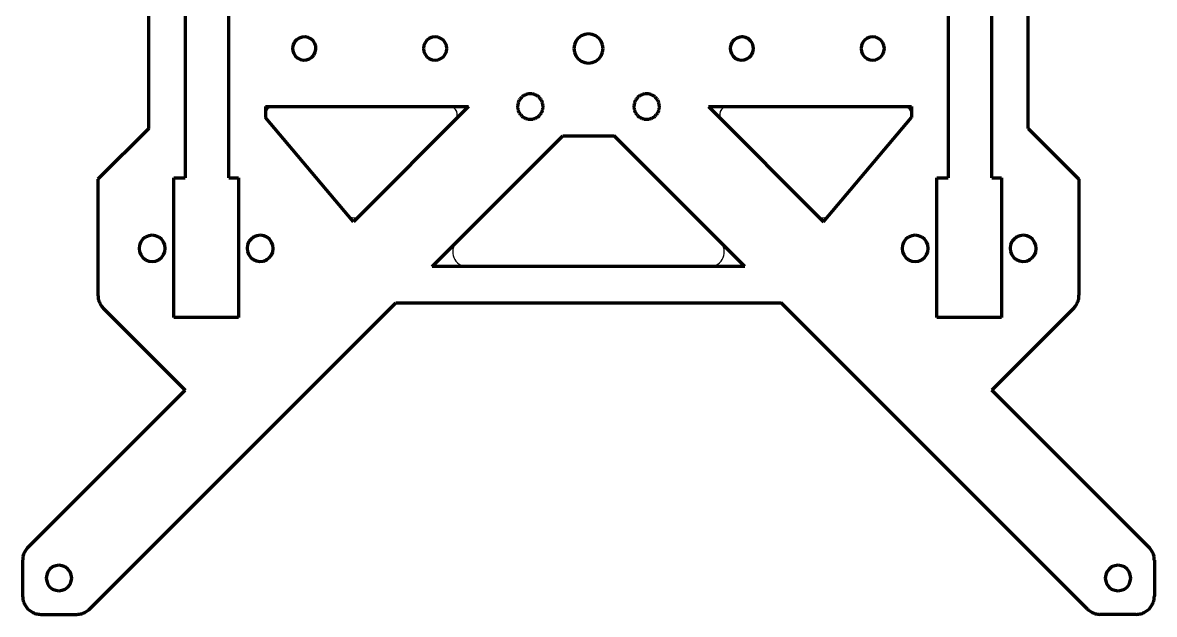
# Model space of a CAD drawing. Header units: millimetres. Extents: x 2 to 158, y 0 to 156.
# Drawn here: x 2.1 to 157.8, y 0 to 81.4 of the extents above; entities that cross this region are included whole.
import ezdxf

# ---------------------------------------------------------------- set-up
doc = ezdxf.new("R2010")
doc.units = ezdxf.units.MM
doc.layers.get('0').update_dxf_attribs({"lineweight": 70})

msp = doc.modelspace()

# ---------------------------------------------------------------- linework, layer by layer
at = {"color": 7, "lineweight": -3}
for p, q in [((24.51, 60.04), (24.51, 95.64)), ((30.51, 95.64), (30.51, 60.04)), ((129.48, 60.04), (129.48, 95.64)), ((135.48, 95.64), (135.48, 60.04)), ((19.51, 88.85), (19.51, 66.85)), ((140.49, 66.85), (140.49, 88.85)), ((40.2, 79.28), (40.6, 79.41)), ((40.6, 79.41), (41.01, 79.44)), ((41.01, 79.44), (41.42, 79.35)), ((58.49, 79.39), (58.9, 79.44)), ((58.9, 79.44), (59.31, 79.39)), ((100.4, 79.28), (100.8, 79.41)), ((100.8, 79.41), (101.21, 79.44)), ((101.21, 79.44), (101.62, 79.35)), ((118.69, 79.39), (119.1, 79.44)), ((119.1, 79.44), (119.51, 79.39)), ((39.3, 77.95), (39.39, 78.36)), ((39.33, 77.54), (39.3, 77.95)), ((39.39, 78.36), (39.57, 78.74)), ((39.57, 78.74), (39.85, 79.05)), ((39.85, 79.05), (40.2, 79.28)), ((41.42, 79.35), (41.8, 79.17)), ((41.8, 79.17), (42.11, 78.89)), ((42.11, 78.89), (42.34, 78.54)), ((42.34, 78.54), (42.47, 78.14)), ((42.47, 78.14), (42.5, 77.73)), ((57.3, 77.84), (57.35, 78.25)), ((57.35, 78.25), (57.51, 78.64)), ((57.51, 78.64), (57.77, 78.97)), ((57.77, 78.97), (58.1, 79.23)), ((58.1, 79.23), (58.49, 79.39)), ((59.31, 79.39), (59.7, 79.23)), ((59.7, 79.23), (60.03, 78.97)), ((60.03, 78.97), (60.29, 78.64)), ((60.29, 78.64), (60.45, 78.25)), ((60.45, 78.25), (60.5, 77.84)), ((99.5, 77.95), (99.59, 78.36)), ((99.53, 77.54), (99.5, 77.95)), ((99.59, 78.36), (99.77, 78.74)), ((99.77, 78.74), (100.05, 79.05)), ((100.05, 79.05), (100.4, 79.28)), ((101.62, 79.35), (102, 79.17)), ((102, 79.17), (102.31, 78.89)), ((102.31, 78.89), (102.54, 78.54)), ((102.54, 78.54), (102.67, 78.14)), ((102.67, 78.14), (102.7, 77.73)), ((117.5, 77.84), (117.55, 78.25)), ((117.55, 78.25), (117.71, 78.64)), ((117.71, 78.64), (117.97, 78.97)), ((117.97, 78.97), (118.3, 79.23)), ((118.3, 79.23), (118.69, 79.39)), ((119.51, 79.39), (119.9, 79.23)), ((119.9, 79.23), (120.23, 78.97)), ((120.23, 78.97), (120.49, 78.64)), ((120.49, 78.64), (120.65, 78.25)), ((120.65, 78.25), (120.7, 77.84)), ((39.46, 77.14), (39.33, 77.54)), ((39.69, 76.79), (39.46, 77.14)), ((40, 76.52), (39.69, 76.79)), ((40.38, 76.33), (40, 76.52)), ((40.79, 76.24), (40.38, 76.33)), ((41.6, 76.4), (41.2, 76.27)), ((41.95, 76.63), (41.6, 76.4)), ((42.23, 76.94), (41.95, 76.63)), ((42.41, 77.32), (42.23, 76.94)), ((42.5, 77.73), (42.41, 77.32)), ((57.35, 77.43), (57.3, 77.84)), ((57.51, 77.04), (57.35, 77.43)), ((57.77, 76.71), (57.51, 77.04)), ((58.1, 76.45), (57.77, 76.71)), ((58.49, 76.3), (58.1, 76.45)), ((58.9, 76.24), (58.49, 76.3)), ((59.31, 76.3), (58.9, 76.24)), ((59.7, 76.45), (59.31, 76.3)), ((60.03, 76.71), (59.7, 76.45)), ((60.29, 77.04), (60.03, 76.71)), ((60.45, 77.43), (60.29, 77.04)), ((60.5, 77.84), (60.45, 77.43)), ((99.66, 77.14), (99.53, 77.54)), ((99.89, 76.79), (99.66, 77.14)), ((100.2, 76.52), (99.89, 76.79)), ((100.58, 76.33), (100.2, 76.52)), ((100.99, 76.24), (100.58, 76.33)), ((101.8, 76.4), (101.4, 76.27)), ((102.15, 76.63), (101.8, 76.4)), ((102.43, 76.94), (102.15, 76.63)), ((102.61, 77.32), (102.43, 76.94)), ((102.7, 77.73), (102.61, 77.32)), ((117.55, 77.43), (117.5, 77.84)), ((117.71, 77.04), (117.55, 77.43)), ((117.97, 76.71), (117.71, 77.04)), ((118.3, 76.45), (117.97, 76.71)), ((118.69, 76.3), (118.3, 76.45)), ((119.1, 76.24), (118.69, 76.3)), ((119.51, 76.3), (119.1, 76.24)), ((119.9, 76.45), (119.51, 76.3)), ((120.23, 76.71), (119.9, 76.45)), ((120.49, 77.04), (120.23, 76.71)), ((120.65, 77.43), (120.49, 77.04)), ((120.7, 77.84), (120.65, 77.43)), ((41.2, 76.27), (40.79, 76.24)), ((101.4, 76.27), (100.99, 76.24)), ((36.65, 69.85), (60.85, 69.85)), ((99.15, 69.85), (123.35, 69.85)), ((46.9, 54.93), (35.81, 68.03)), ((61.63, 67.97), (48.53, 54.86)), ((111.47, 54.86), (98.37, 67.97)), ((124.19, 68.03), (113.1, 54.93)), ((19.51, 66.85), (12.51, 59.85)), ((77.29, 65.83), (82.71, 65.83)), ((147.48, 59.85), (140.49, 66.85)), ((61.9, 51.26), (75.88, 65.24)), ((84.12, 65.24), (98.1, 51.26)), ((12.51, 59.85), (12.51, 43.89)), ((22.97, 40.84), (22.97, 60.04)), ((22.97, 60.04), (24.51, 60.04)), ((30.51, 60.04), (31.83, 60.04)), ((31.83, 60.04), (31.83, 40.84)), ((127.94, 40.84), (127.94, 60.04)), ((127.94, 60.04), (129.48, 60.04)), ((135.48, 60.04), (136.8, 60.04)), ((136.8, 60.04), (136.8, 40.84)), ((147.48, 43.89), (147.48, 59.85)), ((18.41, 51.24), (18.7, 51.61)), ((18.7, 51.61), (18.97, 51.84)), ((18.97, 51.84), (19.07, 51.9)), ((19.07, 51.9), (19.5, 52.08)), ((19.5, 52.08), (19.97, 52.14)), ((19.97, 52.14), (20.44, 52.08)), ((20.44, 52.08), (20.87, 51.9)), ((20.87, 51.9), (20.97, 51.84)), ((20.97, 51.84), (21.24, 51.61)), ((21.24, 51.61), (21.53, 51.24)), ((33.28, 51.27), (33.58, 51.63)), ((33.58, 51.63), (33.95, 51.91)), ((33.95, 51.91), (34.39, 52.09)), ((34.39, 52.09), (34.86, 52.14)), ((34.86, 52.14), (35.32, 52.07)), ((35.32, 52.07), (35.75, 51.88)), ((35.75, 51.88), (35.83, 51.84)), ((35.83, 51.84), (36.12, 51.59)), ((36.12, 51.59), (36.4, 51.21)), ((123.38, 51.24), (123.67, 51.61)), ((123.67, 51.61), (123.94, 51.84)), ((123.94, 51.84), (124.04, 51.9)), ((124.04, 51.9), (124.47, 52.08)), ((124.47, 52.08), (124.94, 52.14)), ((124.94, 52.14), (125.41, 52.08)), ((125.41, 52.08), (125.84, 51.9)), ((125.84, 51.9), (125.94, 51.84)), ((125.94, 51.84), (126.21, 51.61)), ((126.21, 51.61), (126.5, 51.24)), ((138.25, 51.27), (138.55, 51.63)), ((138.55, 51.63), (138.92, 51.91)), ((138.92, 51.91), (139.36, 52.09)), ((139.36, 52.09), (139.83, 52.14)), ((139.83, 52.14), (140.29, 52.07)), ((140.29, 52.07), (140.72, 51.88)), ((140.72, 51.88), (140.8, 51.84)), ((140.8, 51.84), (141.09, 51.59)), ((141.09, 51.59), (141.37, 51.21)), ((18.17, 50.34), (18.23, 50.8)), ((18.23, 49.87), (18.17, 50.34)), ((18.23, 50.8), (18.41, 51.24)), ((18.41, 49.44), (18.23, 49.87)), ((21.53, 51.24), (21.71, 50.81)), ((21.71, 49.88), (21.53, 49.44)), ((21.71, 50.81), (21.77, 50.34)), ((21.77, 50.34), (21.71, 49.88)), ((33.03, 50.37), (33.1, 50.83)), ((33.08, 49.9), (33.03, 50.37)), ((33.25, 49.47), (33.08, 49.9)), ((33.1, 50.83), (33.28, 51.27)), ((36.56, 49.84), (36.37, 49.41)), ((36.4, 51.21), (36.57, 50.78)), ((36.63, 50.31), (36.56, 49.84)), ((36.57, 50.78), (36.63, 50.31)), ((123.14, 50.34), (123.2, 50.8)), ((123.2, 49.87), (123.14, 50.34)), ((123.2, 50.8), (123.38, 51.24)), ((123.38, 49.44), (123.2, 49.87)), ((126.5, 51.24), (126.68, 50.81)), ((126.68, 49.88), (126.5, 49.44)), ((126.68, 50.81), (126.74, 50.34)), ((126.74, 50.34), (126.68, 49.88)), ((138, 50.37), (138.07, 50.83)), ((138.05, 49.9), (138, 50.37)), ((138.22, 49.47), (138.05, 49.9)), ((138.07, 50.83), (138.25, 51.27)), ((141.53, 49.84), (141.34, 49.41)), ((141.37, 51.21), (141.54, 50.78)), ((141.6, 50.31), (141.53, 49.84)), ((141.54, 50.78), (141.6, 50.31)), ((18.7, 49.07), (18.41, 49.44)), ((18.97, 48.84), (18.7, 49.07)), ((19.07, 48.78), (18.97, 48.84)), ((19.51, 48.6), (19.07, 48.78)), ((19.97, 48.54), (19.51, 48.6)), ((20.44, 48.6), (19.97, 48.54)), ((20.87, 48.78), (20.44, 48.6)), ((20.97, 48.84), (20.87, 48.78)), ((21.24, 49.07), (20.97, 48.84)), ((21.53, 49.44), (21.24, 49.07)), ((33.53, 49.09), (33.25, 49.47)), ((33.83, 48.84), (33.53, 49.09)), ((33.9, 48.8), (33.83, 48.84)), ((34.33, 48.61), (33.9, 48.8)), ((34.8, 48.54), (34.33, 48.61)), ((35.27, 48.59), (34.8, 48.54)), ((35.7, 48.77), (35.27, 48.59)), ((36.08, 49.05), (35.7, 48.77)), ((36.37, 49.41), (36.08, 49.05)), ((123.67, 49.07), (123.38, 49.44)), ((123.94, 48.84), (123.67, 49.07)), ((124.04, 48.78), (123.94, 48.84)), ((124.48, 48.6), (124.04, 48.78)), ((124.94, 48.54), (124.48, 48.6)), ((125.41, 48.6), (124.94, 48.54)), ((125.84, 48.78), (125.41, 48.6)), ((125.94, 48.84), (125.84, 48.78)), ((126.21, 49.07), (125.94, 48.84)), ((126.5, 49.44), (126.21, 49.07)), ((138.5, 49.09), (138.22, 49.47)), ((138.8, 48.84), (138.5, 49.09)), ((138.87, 48.8), (138.8, 48.84)), ((139.3, 48.61), (138.87, 48.8)), ((139.77, 48.54), (139.3, 48.61)), ((140.24, 48.59), (139.77, 48.54)), ((140.67, 48.77), (140.24, 48.59)), ((141.05, 49.05), (140.67, 48.77)), ((141.34, 49.41), (141.05, 49.05)), ((96.69, 47.85), (63.31, 47.85)), ((12.51, 43.89), (12.52, 43.72)), ((12.52, 43.72), (12.54, 43.56)), ((147.46, 43.56), (147.48, 43.72)), ((147.48, 43.72), (147.48, 43.89)), ((11.37, 0.73), (52.9, 42.26)), ((12.54, 43.56), (12.56, 43.4)), ((12.56, 43.4), (12.6, 43.24)), ((12.6, 43.24), (12.65, 43.08)), ((12.65, 43.08), (12.71, 42.93)), ((12.71, 42.93), (12.77, 42.78)), ((12.77, 42.78), (12.85, 42.64)), ((12.85, 42.64), (12.94, 42.5)), ((12.94, 42.5), (13.03, 42.36)), ((13.03, 42.36), (13.14, 42.24)), ((13.14, 42.24), (13.25, 42.12)), ((13.25, 42.12), (24.51, 30.85)), ((54.31, 42.85), (105.69, 42.85)), ((107.1, 42.26), (148.63, 0.73)), ((135.49, 30.85), (146.75, 42.12)), ((146.75, 42.12), (146.86, 42.24)), ((146.86, 42.24), (146.97, 42.36)), ((146.97, 42.36), (147.06, 42.5)), ((147.06, 42.5), (147.15, 42.64)), ((147.15, 42.64), (147.23, 42.78)), ((147.23, 42.78), (147.29, 42.93)), ((147.29, 42.93), (147.35, 43.08)), ((147.35, 43.08), (147.4, 43.24)), ((147.4, 43.24), (147.44, 43.4)), ((147.44, 43.4), (147.46, 43.56)), ((31.83, 40.84), (22.97, 40.84)), ((136.8, 40.84), (127.94, 40.84)), ((24.51, 30.85), (2.88, 9.22)), ((157.12, 9.22), (135.49, 30.85)), ((2.2, 7.94), (2.17, 7.78)), ((2.24, 8.1), (2.2, 7.94)), ((2.28, 8.25), (2.24, 8.1)), ((2.34, 8.41), (2.28, 8.25)), ((2.41, 8.56), (2.34, 8.41)), ((2.48, 8.7), (2.41, 8.56)), ((2.57, 8.84), (2.48, 8.7)), ((2.67, 8.97), (2.57, 8.84)), ((2.77, 9.1), (2.67, 8.97)), ((2.88, 9.22), (2.77, 9.1)), ((157.23, 9.1), (157.12, 9.22)), ((157.33, 8.97), (157.23, 9.1)), ((157.43, 8.84), (157.33, 8.97)), ((157.52, 8.7), (157.43, 8.84)), ((157.59, 8.56), (157.52, 8.7)), ((157.66, 8.41), (157.59, 8.56)), ((157.72, 8.25), (157.66, 8.41)), ((157.76, 8.1), (157.72, 8.25)), ((157.8, 7.94), (157.76, 8.1)), ((157.83, 7.78), (157.8, 7.94)), ((2.16, 7.61), (2.15, 7.45)), ((2.15, 7.45), (2.15, 2.5)), ((2.17, 7.78), (2.16, 7.61)), ((5.63, 5.87), (5.91, 6.24)), ((5.91, 6.24), (6.27, 6.52)), ((6.27, 6.52), (6.7, 6.69)), ((6.7, 6.69), (7.15, 6.75)), ((7.15, 6.75), (7.6, 6.69)), ((7.6, 6.69), (8.02, 6.52)), ((8.02, 6.52), (8.39, 6.24)), ((8.39, 6.24), (8.67, 5.87)), ((151.33, 5.87), (151.61, 6.24)), ((151.61, 6.24), (151.97, 6.52)), ((151.97, 6.52), (152.4, 6.69)), ((152.4, 6.69), (152.85, 6.75)), ((152.85, 6.75), (153.3, 6.69)), ((153.3, 6.69), (153.72, 6.52)), ((153.72, 6.52), (154.09, 6.24)), ((154.09, 6.24), (154.37, 5.87)), ((157.84, 7.61), (157.83, 7.78)), ((157.85, 7.45), (157.84, 7.61)), ((157.85, 2.5), (157.85, 7.45)), ((5.4, 5), (5.46, 5.45)), ((5.46, 4.55), (5.4, 5)), ((5.46, 5.45), (5.63, 5.87)), ((8.67, 5.87), (8.84, 5.45)), ((8.84, 5.45), (8.9, 5)), ((8.9, 5), (8.84, 4.55)), ((151.1, 5), (151.16, 5.45)), ((151.16, 4.55), (151.1, 5)), ((151.16, 5.45), (151.33, 5.87)), ((154.37, 5.87), (154.54, 5.45)), ((154.54, 5.45), (154.6, 5)), ((154.6, 5), (154.54, 4.55)), ((5.63, 4.12), (5.46, 4.55)), ((5.91, 3.76), (5.63, 4.12)), ((6.27, 3.48), (5.91, 3.76)), ((6.7, 3.31), (6.27, 3.48)), ((7.15, 3.25), (6.7, 3.31)), ((7.6, 3.31), (7.15, 3.25)), ((8.02, 3.48), (7.6, 3.31)), ((8.39, 3.76), (8.02, 3.48)), ((8.67, 4.12), (8.39, 3.76)), ((8.84, 4.55), (8.67, 4.12)), ((151.33, 4.12), (151.16, 4.55)), ((151.61, 3.76), (151.33, 4.12)), ((151.97, 3.48), (151.61, 3.76)), ((152.4, 3.31), (151.97, 3.48)), ((152.85, 3.25), (152.4, 3.31)), ((153.3, 3.31), (152.85, 3.25)), ((153.72, 3.48), (153.3, 3.31)), ((154.09, 3.76), (153.72, 3.48)), ((154.37, 4.12), (154.09, 3.76)), ((154.54, 4.55), (154.37, 4.12)), ((2.15, 2.5), (2.16, 2.34)), ((2.16, 2.34), (2.17, 2.17)), ((2.17, 2.17), (2.2, 2.01)), ((2.2, 2.01), (2.24, 1.85)), ((2.24, 1.85), (2.28, 1.7)), ((2.28, 1.7), (2.34, 1.54)), ((157.66, 1.54), (157.72, 1.7)), ((157.72, 1.7), (157.76, 1.85)), ((157.76, 1.85), (157.8, 2.01)), ((157.8, 2.01), (157.83, 2.17)), ((157.83, 2.17), (157.84, 2.34)), ((157.84, 2.34), (157.85, 2.5)), ((2.34, 1.54), (2.41, 1.39)), ((2.41, 1.39), (2.48, 1.25)), ((2.48, 1.25), (2.57, 1.11)), ((2.57, 1.11), (2.67, 0.98)), ((2.67, 0.98), (2.77, 0.85)), ((2.77, 0.85), (2.88, 0.73)), ((2.88, 0.73), (3, 0.62)), ((3, 0.62), (3.13, 0.52)), ((3.13, 0.52), (3.26, 0.42)), ((3.26, 0.42), (3.4, 0.33)), ((3.4, 0.33), (3.54, 0.26)), ((3.54, 0.26), (3.69, 0.19)), ((3.69, 0.19), (3.85, 0.13)), ((3.85, 0.13), (4, 0.09)), ((4, 0.09), (4.16, 0.05)), ((4.16, 0.05), (4.32, 0.02)), ((4.32, 0.02), (4.49, 0.01)), ((4.49, 0.01), (4.65, 0)), ((4.65, 0), (9.6, 0)), ((9.6, 0), (9.76, 0.01)), ((9.76, 0.01), (9.93, 0.02)), ((9.93, 0.02), (10.09, 0.05)), ((10.09, 0.05), (10.25, 0.09)), ((10.25, 0.09), (10.4, 0.13)), ((10.4, 0.13), (10.56, 0.19)), ((10.56, 0.19), (10.71, 0.26)), ((10.71, 0.26), (10.85, 0.33)), ((10.85, 0.33), (10.99, 0.42)), ((10.99, 0.42), (11.12, 0.52)), ((11.12, 0.52), (11.25, 0.62)), ((11.25, 0.62), (11.37, 0.73)), ((148.63, 0.73), (148.75, 0.62)), ((148.75, 0.62), (148.88, 0.52)), ((148.88, 0.52), (149.01, 0.42)), ((149.01, 0.42), (149.15, 0.33)), ((149.15, 0.33), (149.29, 0.26)), ((149.29, 0.26), (149.44, 0.19)), ((149.44, 0.19), (149.6, 0.13)), ((149.6, 0.13), (149.75, 0.09)), ((149.75, 0.09), (149.91, 0.05)), ((149.91, 0.05), (150.07, 0.02)), ((150.07, 0.02), (150.24, 0.01)), ((150.24, 0.01), (150.4, 0)), ((150.4, 0), (155.35, 0)), ((155.35, 0), (155.51, 0.01)), ((155.51, 0.01), (155.68, 0.02)), ((155.68, 0.02), (155.84, 0.05)), ((155.84, 0.05), (156, 0.09)), ((156, 0.09), (156.15, 0.13)), ((156.15, 0.13), (156.31, 0.19)), ((156.31, 0.19), (156.46, 0.26)), ((156.46, 0.26), (156.6, 0.33)), ((156.6, 0.33), (156.74, 0.42)), ((156.74, 0.42), (156.87, 0.52)), ((156.87, 0.52), (157, 0.62)), ((157, 0.62), (157.12, 0.73)), ((157.12, 0.73), (157.23, 0.85)), ((157.23, 0.85), (157.33, 0.98)), ((157.33, 0.98), (157.43, 1.11)), ((157.43, 1.11), (157.52, 1.25)), ((157.52, 1.25), (157.59, 1.39)), ((157.59, 1.39), (157.66, 1.54))]:
    msp.add_line(p, q, dxfattribs=at)
for p, q in [((24.51, 95.64), (24.51, 60.04)), ((30.51, 60.04), (30.51, 95.64)), ((129.48, 95.64), (129.48, 60.04)), ((135.48, 60.04), (135.48, 95.64)), ((19.51, 66.85), (19.51, 88.85)), ((140.49, 66.85), (140.49, 88.85)), ((40.6, 79.41), (40.2, 79.28)), ((41.01, 79.44), (40.6, 79.41)), ((41.42, 79.35), (41.01, 79.44)), ((58.9, 79.44), (58.49, 79.39)), ((59.31, 79.39), (58.9, 79.44)), ((79, 79.57), (78.59, 79.25)), ((79.48, 79.77), (79, 79.57)), ((80, 79.84), (79.48, 79.77)), ((80.52, 79.77), (80, 79.84)), ((81, 79.57), (80.52, 79.77)), ((81.41, 79.25), (81, 79.57)), ((100.8, 79.41), (100.4, 79.28)), ((101.1, 79.43), (100.8, 79.41)), ((101.21, 79.44), (101.1, 79.43)), ((101.62, 79.35), (101.21, 79.44)), ((119.1, 79.44), (118.69, 79.39)), ((119.51, 79.39), (119.1, 79.44)), ((39.39, 78.36), (39.3, 77.95)), ((39.3, 77.95), (39.33, 77.54)), ((39.57, 78.74), (39.39, 78.36)), ((39.85, 79.05), (39.57, 78.74)), ((40.2, 79.28), (39.85, 79.05)), ((41.8, 79.17), (41.42, 79.35)), ((42.11, 78.89), (41.8, 79.17)), ((42.34, 78.54), (42.11, 78.89)), ((42.47, 78.14), (42.34, 78.54)), ((42.5, 77.73), (42.47, 78.14)), ((57.35, 78.25), (57.3, 77.84)), ((57.51, 78.64), (57.35, 78.25)), ((57.77, 78.97), (57.51, 78.64)), ((58.1, 79.23), (57.77, 78.97)), ((58.49, 79.39), (58.1, 79.23)), ((59.7, 79.23), (59.31, 79.39)), ((60.03, 78.97), (59.7, 79.23)), ((60.29, 78.64), (60.03, 78.97)), ((60.45, 78.25), (60.29, 78.64)), ((60.5, 77.84), (60.45, 78.25)), ((78.07, 78.36), (78, 77.84)), ((78.27, 78.84), (78.07, 78.36)), ((78.59, 79.25), (78.27, 78.84)), ((81.73, 78.84), (81.41, 79.25)), ((81.93, 78.36), (81.73, 78.84)), ((82, 77.84), (81.93, 78.36)), ((99.59, 78.36), (99.5, 77.95)), ((99.5, 77.95), (99.53, 77.54)), ((99.77, 78.74), (99.59, 78.36)), ((100.05, 79.05), (99.77, 78.74)), ((100.4, 79.28), (100.05, 79.05)), ((102, 79.17), (101.62, 79.35)), ((102.31, 78.89), (102, 79.17)), ((102.54, 78.54), (102.31, 78.89)), ((102.67, 78.14), (102.54, 78.54)), ((102.7, 77.73), (102.67, 78.14)), ((117.55, 78.25), (117.5, 77.84)), ((117.71, 78.64), (117.55, 78.25)), ((117.97, 78.97), (117.71, 78.64)), ((118.3, 79.23), (117.97, 78.97)), ((118.69, 79.39), (118.3, 79.23)), ((119.9, 79.23), (119.51, 79.39)), ((120.23, 78.97), (119.9, 79.23)), ((120.49, 78.64), (120.23, 78.97)), ((120.65, 78.25), (120.49, 78.64)), ((120.7, 77.84), (120.65, 78.25)), ((39.33, 77.54), (39.46, 77.14)), ((39.46, 77.14), (39.69, 76.79)), ((39.69, 76.79), (40, 76.52)), ((40, 76.52), (40.38, 76.33)), ((40.38, 76.33), (40.79, 76.24)), ((41.2, 76.27), (41.6, 76.4)), ((41.6, 76.4), (41.95, 76.63)), ((41.95, 76.63), (42.23, 76.94)), ((42.23, 76.94), (42.41, 77.32)), ((42.41, 77.32), (42.5, 77.73)), ((57.3, 77.84), (57.35, 77.43)), ((57.35, 77.43), (57.51, 77.04)), ((57.51, 77.04), (57.77, 76.71)), ((57.77, 76.71), (58.1, 76.45)), ((58.1, 76.45), (58.49, 76.3)), ((58.49, 76.3), (58.9, 76.24)), ((58.9, 76.24), (59.31, 76.3)), ((59.31, 76.3), (59.7, 76.45)), ((59.7, 76.45), (60.03, 76.71)), ((60.03, 76.71), (60.29, 77.04)), ((60.29, 77.04), (60.45, 77.43)), ((60.45, 77.43), (60.5, 77.84)), ((78, 77.84), (78.07, 77.32)), ((78.07, 77.32), (78.27, 76.84)), ((78.27, 76.84), (78.59, 76.43)), ((78.59, 76.43), (79, 76.11)), ((81, 76.11), (81.41, 76.43)), ((81.41, 76.43), (81.73, 76.84)), ((81.73, 76.84), (81.93, 77.32)), ((81.93, 77.32), (82, 77.84)), ((99.53, 77.54), (99.66, 77.14)), ((99.66, 77.14), (99.89, 76.79)), ((99.89, 76.79), (100.2, 76.52)), ((100.2, 76.52), (100.58, 76.33)), ((100.58, 76.33), (100.99, 76.24)), ((101.4, 76.27), (101.8, 76.4)), ((101.8, 76.4), (102.15, 76.63)), ((102.15, 76.63), (102.43, 76.94)), ((102.43, 76.94), (102.61, 77.32)), ((102.61, 77.32), (102.7, 77.73)), ((117.5, 77.84), (117.55, 77.43)), ((117.55, 77.43), (117.71, 77.04)), ((117.71, 77.04), (117.97, 76.71)), ((117.97, 76.71), (118.3, 76.45)), ((118.3, 76.45), (118.69, 76.3)), ((118.69, 76.3), (119.1, 76.24)), ((119.1, 76.24), (119.51, 76.3)), ((119.51, 76.3), (119.9, 76.45)), ((119.9, 76.45), (120.23, 76.71)), ((120.23, 76.71), (120.49, 77.04)), ((120.49, 77.04), (120.65, 77.43)), ((120.65, 77.43), (120.7, 77.84)), ((40.79, 76.24), (41.2, 76.27)), ((79, 76.11), (79.48, 75.91)), ((79.48, 75.91), (80, 75.84)), ((80, 75.84), (80.52, 75.91)), ((80.52, 75.91), (81, 76.11)), ((100.99, 76.24), (101.4, 76.27)), ((70.26, 70.08), (70.25, 69.96)), ((70.28, 70.19), (70.26, 70.08)), ((70.31, 70.3), (70.28, 70.19)), ((70.34, 70.41), (70.31, 70.3)), ((70.38, 70.52), (70.34, 70.41)), ((70.43, 70.62), (70.38, 70.52)), ((70.48, 70.73), (70.43, 70.62)), ((70.54, 70.82), (70.48, 70.73)), ((70.61, 70.92), (70.54, 70.82)), ((70.68, 71), (70.61, 70.92)), ((70.76, 71.09), (70.68, 71)), ((70.85, 71.17), (70.76, 71.09)), ((70.93, 71.24), (70.85, 71.17)), ((71.03, 71.31), (70.93, 71.24)), ((71.12, 71.37), (71.03, 71.31)), ((71.23, 71.42), (71.12, 71.37)), ((71.33, 71.47), (71.23, 71.42)), ((71.44, 71.51), (71.33, 71.47)), ((71.55, 71.54), (71.44, 71.51)), ((71.66, 71.57), (71.55, 71.54)), ((71.77, 71.59), (71.66, 71.57)), ((71.89, 71.6), (71.77, 71.59)), ((72, 71.6), (71.89, 71.6)), ((72.11, 71.6), (72, 71.6)), ((72.23, 71.59), (72.11, 71.6)), ((72.34, 71.57), (72.23, 71.59)), ((72.45, 71.54), (72.34, 71.57)), ((72.56, 71.51), (72.45, 71.54)), ((72.67, 71.47), (72.56, 71.51)), ((72.77, 71.42), (72.67, 71.47)), ((72.87, 71.37), (72.77, 71.42)), ((72.97, 71.31), (72.87, 71.37)), ((73.07, 71.24), (72.97, 71.31)), ((73.15, 71.17), (73.07, 71.24)), ((73.24, 71.09), (73.15, 71.17)), ((73.32, 71), (73.24, 71.09)), ((73.39, 70.92), (73.32, 71)), ((73.46, 70.82), (73.39, 70.92)), ((73.52, 70.73), (73.46, 70.82)), ((73.57, 70.62), (73.52, 70.73)), ((73.62, 70.52), (73.57, 70.62)), ((73.66, 70.41), (73.62, 70.52)), ((73.69, 70.3), (73.66, 70.41)), ((73.72, 70.19), (73.69, 70.3)), ((73.74, 70.08), (73.72, 70.19)), ((73.75, 69.96), (73.74, 70.08)), ((86.26, 70.08), (86.25, 69.96)), ((86.28, 70.19), (86.26, 70.08)), ((86.31, 70.3), (86.28, 70.19)), ((86.34, 70.41), (86.31, 70.3)), ((86.38, 70.52), (86.34, 70.41)), ((86.43, 70.62), (86.38, 70.52)), ((86.48, 70.73), (86.43, 70.62)), ((86.54, 70.82), (86.48, 70.73)), ((86.61, 70.92), (86.54, 70.82)), ((86.68, 71), (86.61, 70.92)), ((86.76, 71.09), (86.68, 71)), ((86.85, 71.17), (86.76, 71.09)), ((86.93, 71.24), (86.85, 71.17)), ((87.03, 71.31), (86.93, 71.24)), ((87.12, 71.37), (87.03, 71.31)), ((87.23, 71.42), (87.12, 71.37)), ((87.33, 71.47), (87.23, 71.42)), ((87.44, 71.51), (87.33, 71.47)), ((87.55, 71.54), (87.44, 71.51)), ((87.66, 71.57), (87.55, 71.54)), ((87.77, 71.59), (87.66, 71.57)), ((87.89, 71.6), (87.77, 71.59)), ((88, 71.6), (87.89, 71.6)), ((88.11, 71.6), (88, 71.6)), ((88.23, 71.59), (88.11, 71.6)), ((88.34, 71.57), (88.23, 71.59)), ((88.45, 71.54), (88.34, 71.57)), ((88.56, 71.51), (88.45, 71.54)), ((88.67, 71.47), (88.56, 71.51)), ((88.77, 71.42), (88.67, 71.47)), ((88.87, 71.37), (88.77, 71.42)), ((88.97, 71.31), (88.87, 71.37)), ((89.07, 71.24), (88.97, 71.31)), ((89.15, 71.17), (89.07, 71.24)), ((89.24, 71.09), (89.15, 71.17)), ((89.32, 71), (89.24, 71.09)), ((89.39, 70.92), (89.32, 71)), ((89.46, 70.82), (89.39, 70.92)), ((89.52, 70.73), (89.46, 70.82)), ((89.57, 70.62), (89.52, 70.73)), ((89.62, 70.52), (89.57, 70.62)), ((89.66, 70.41), (89.62, 70.52)), ((89.69, 70.3), (89.66, 70.41)), ((89.72, 70.19), (89.69, 70.3)), ((89.74, 70.08), (89.72, 70.19)), ((89.75, 69.96), (89.74, 70.08)), ((35.54, 69.85), (35.54, 68.34)), ((35.54, 69.85), (63.51, 69.85)), ((63.51, 69.85), (47.68, 54.01)), ((70.25, 69.96), (70.25, 69.85)), ((70.25, 69.85), (70.25, 69.74)), ((70.25, 69.74), (70.26, 69.62)), ((70.26, 69.62), (70.28, 69.51)), ((70.28, 69.51), (70.31, 69.4)), ((70.31, 69.4), (70.34, 69.29)), ((70.34, 69.29), (70.38, 69.18)), ((70.38, 69.18), (70.43, 69.08)), ((70.43, 69.08), (70.48, 68.98)), ((70.48, 68.98), (70.54, 68.88)), ((70.54, 68.88), (70.61, 68.78)), ((70.61, 68.78), (70.68, 68.7)), ((70.68, 68.7), (70.76, 68.61)), ((70.76, 68.61), (70.85, 68.53)), ((70.85, 68.53), (70.93, 68.46)), ((73.07, 68.46), (73.15, 68.53)), ((73.15, 68.53), (73.24, 68.61)), ((73.24, 68.61), (73.32, 68.7)), ((73.32, 68.7), (73.39, 68.78)), ((73.39, 68.78), (73.46, 68.88)), ((73.46, 68.88), (73.52, 68.98)), ((73.52, 68.98), (73.57, 69.08)), ((73.57, 69.08), (73.62, 69.18)), ((73.62, 69.18), (73.66, 69.29)), ((73.66, 69.29), (73.69, 69.4)), ((73.69, 69.4), (73.72, 69.51)), ((73.72, 69.51), (73.74, 69.62)), ((73.74, 69.62), (73.75, 69.74)), ((73.75, 69.85), (73.75, 69.96)), ((73.75, 69.74), (73.75, 69.85)), ((86.25, 69.96), (86.25, 69.85)), ((86.25, 69.85), (86.25, 69.74)), ((86.25, 69.74), (86.26, 69.62)), ((86.26, 69.62), (86.28, 69.51)), ((86.28, 69.51), (86.31, 69.4)), ((86.31, 69.4), (86.34, 69.29)), ((86.34, 69.29), (86.38, 69.18)), ((86.38, 69.18), (86.43, 69.08)), ((86.43, 69.08), (86.48, 68.98)), ((86.48, 68.98), (86.54, 68.88)), ((86.54, 68.88), (86.61, 68.78)), ((86.61, 68.78), (86.68, 68.7)), ((86.68, 68.7), (86.76, 68.61)), ((86.76, 68.61), (86.85, 68.53)), ((86.85, 68.53), (86.93, 68.46)), ((89.07, 68.46), (89.15, 68.53)), ((89.15, 68.53), (89.24, 68.61)), ((89.24, 68.61), (89.32, 68.7)), ((89.32, 68.7), (89.39, 68.78)), ((89.39, 68.78), (89.46, 68.88)), ((89.46, 68.88), (89.52, 68.98)), ((89.52, 68.98), (89.57, 69.08)), ((89.57, 69.08), (89.62, 69.18)), ((89.62, 69.18), (89.66, 69.29)), ((89.66, 69.29), (89.69, 69.4)), ((89.69, 69.4), (89.72, 69.51)), ((89.72, 69.51), (89.74, 69.62)), ((89.74, 69.62), (89.75, 69.74)), ((89.75, 69.85), (89.75, 69.96)), ((89.75, 69.74), (89.75, 69.85)), ((96.49, 69.85), (112.32, 54.01)), ((96.49, 69.85), (124.46, 69.85)), ((124.46, 69.85), (124.46, 68.34)), ((47.68, 54.01), (35.54, 68.34)), ((70.93, 68.46), (71.03, 68.39)), ((71.03, 68.39), (71.12, 68.33)), ((71.12, 68.33), (71.23, 68.28)), ((71.23, 68.28), (71.33, 68.23)), ((71.33, 68.23), (71.44, 68.19)), ((71.44, 68.19), (71.55, 68.16)), ((71.55, 68.16), (71.66, 68.13)), ((71.66, 68.13), (71.77, 68.11)), ((71.77, 68.11), (71.89, 68.1)), ((71.89, 68.1), (72, 68.1)), ((72, 68.1), (72.11, 68.1)), ((72.11, 68.1), (72.23, 68.11)), ((72.23, 68.11), (72.34, 68.13)), ((72.34, 68.13), (72.45, 68.16)), ((72.45, 68.16), (72.56, 68.19)), ((72.56, 68.19), (72.67, 68.23)), ((72.67, 68.23), (72.77, 68.28)), ((72.77, 68.28), (72.87, 68.33)), ((72.87, 68.33), (72.97, 68.39)), ((72.97, 68.39), (73.07, 68.46)), ((86.93, 68.46), (87.03, 68.39)), ((87.03, 68.39), (87.12, 68.33)), ((87.12, 68.33), (87.23, 68.28)), ((87.23, 68.28), (87.33, 68.23)), ((87.33, 68.23), (87.44, 68.19)), ((87.44, 68.19), (87.55, 68.16)), ((87.55, 68.16), (87.66, 68.13)), ((87.66, 68.13), (87.77, 68.11)), ((87.77, 68.11), (87.89, 68.1)), ((87.89, 68.1), (88, 68.1)), ((88, 68.1), (88.11, 68.1)), ((88.11, 68.1), (88.23, 68.11)), ((88.23, 68.11), (88.34, 68.13)), ((88.34, 68.13), (88.45, 68.16)), ((88.45, 68.16), (88.56, 68.19)), ((88.56, 68.19), (88.67, 68.23)), ((88.67, 68.23), (88.77, 68.28)), ((88.77, 68.28), (88.87, 68.33)), ((88.87, 68.33), (88.97, 68.39)), ((88.97, 68.39), (89.07, 68.46)), ((112.32, 54.01), (124.46, 68.34)), ((19.51, 66.85), (12.51, 59.85)), ((58.49, 47.85), (76.46, 65.83)), ((76.46, 65.83), (83.54, 65.83)), ((101.51, 47.85), (83.54, 65.83)), ((140.49, 66.85), (147.48, 59.85)), ((12.51, 59.85), (12.51, 43.89)), ((22.97, 40.84), (22.97, 60.04)), ((22.97, 60.04), (24.51, 60.04)), ((30.51, 60.04), (31.83, 60.04)), ((31.83, 60.04), (31.83, 40.84)), ((127.94, 60.04), (129.48, 60.04)), ((127.94, 40.84), (127.94, 60.04)), ((135.48, 60.04), (136.8, 60.04)), ((136.8, 60.04), (136.8, 40.84)), ((147.48, 59.85), (147.48, 43.89)), ((18.7, 51.61), (18.41, 51.24)), ((18.97, 51.84), (18.7, 51.61)), ((19.07, 51.9), (18.97, 51.84)), ((19.5, 52.08), (19.07, 51.9)), ((19.97, 52.14), (19.5, 52.08)), ((20.44, 52.08), (19.97, 52.14)), ((20.87, 51.9), (20.44, 52.08)), ((20.97, 51.84), (20.87, 51.9)), ((21.24, 51.61), (20.97, 51.84)), ((21.53, 51.24), (21.24, 51.61)), ((33.58, 51.63), (33.28, 51.27)), ((33.86, 51.84), (33.58, 51.63)), ((33.83, 51.84), (33.86, 51.84)), ((33.95, 51.91), (33.86, 51.84)), ((34.39, 52.09), (33.95, 51.91)), ((34.86, 52.14), (34.39, 52.09)), ((35.32, 52.07), (34.86, 52.14)), ((35.75, 51.88), (35.32, 52.07)), ((35.83, 51.84), (35.75, 51.88)), ((36.12, 51.59), (35.83, 51.84)), ((36.4, 51.21), (36.12, 51.59)), ((123.67, 51.61), (123.38, 51.24)), ((123.94, 51.84), (123.67, 51.61)), ((124.04, 51.9), (123.94, 51.84)), ((124.47, 52.08), (124.04, 51.9)), ((124.94, 52.14), (124.47, 52.08)), ((125.41, 52.08), (124.94, 52.14)), ((125.84, 51.9), (125.41, 52.08)), ((125.94, 51.84), (125.84, 51.9)), ((126.21, 51.61), (125.94, 51.84)), ((126.5, 51.24), (126.21, 51.61)), ((138.55, 51.63), (138.25, 51.27)), ((138.83, 51.84), (138.55, 51.63)), ((138.8, 51.84), (138.83, 51.84)), ((138.92, 51.91), (138.83, 51.84)), ((139.36, 52.09), (138.92, 51.91)), ((139.83, 52.14), (139.36, 52.09)), ((140.29, 52.07), (139.83, 52.14)), ((140.72, 51.88), (140.29, 52.07)), ((140.8, 51.84), (140.72, 51.88)), ((141.09, 51.59), (140.8, 51.84)), ((141.37, 51.21), (141.09, 51.59)), ((18.23, 50.8), (18.17, 50.34)), ((18.17, 50.34), (18.23, 49.87)), ((18.41, 51.24), (18.23, 50.8)), ((18.23, 49.87), (18.41, 49.44)), ((21.71, 50.81), (21.53, 51.24)), ((21.53, 49.44), (21.71, 49.88)), ((21.77, 50.34), (21.71, 50.81)), ((21.71, 49.88), (21.77, 50.34)), ((33.1, 50.83), (33.03, 50.37)), ((33.03, 50.37), (33.08, 49.9)), ((33.08, 49.9), (33.25, 49.47)), ((33.28, 51.27), (33.1, 50.83)), ((36.37, 49.41), (36.56, 49.84)), ((36.57, 50.78), (36.4, 51.21)), ((36.56, 49.84), (36.63, 50.31)), ((36.63, 50.31), (36.57, 50.78)), ((123.2, 50.8), (123.14, 50.34)), ((123.14, 50.34), (123.2, 49.87)), ((123.38, 51.24), (123.2, 50.8)), ((123.2, 49.87), (123.38, 49.44)), ((126.68, 50.81), (126.5, 51.24)), ((126.5, 49.44), (126.68, 49.88)), ((126.74, 50.34), (126.68, 50.81)), ((126.68, 49.88), (126.74, 50.34)), ((138.07, 50.83), (138, 50.37)), ((138, 50.37), (138.05, 49.9)), ((138.05, 49.9), (138.22, 49.47)), ((138.25, 51.27), (138.07, 50.83)), ((141.34, 49.41), (141.53, 49.84)), ((141.54, 50.78), (141.37, 51.21)), ((141.53, 49.84), (141.6, 50.31)), ((141.6, 50.31), (141.54, 50.78)), ((18.41, 49.44), (18.7, 49.07)), ((18.7, 49.07), (18.97, 48.84)), ((18.97, 48.84), (19.07, 48.78)), ((19.07, 48.78), (19.51, 48.6)), ((19.51, 48.6), (19.97, 48.54)), ((19.97, 48.54), (20.44, 48.6)), ((20.44, 48.6), (20.87, 48.78)), ((20.87, 48.78), (20.97, 48.84)), ((20.97, 48.84), (21.24, 49.07)), ((21.24, 49.07), (21.53, 49.44)), ((33.25, 49.47), (33.53, 49.09)), ((33.53, 49.09), (33.83, 48.84)), ((33.83, 48.84), (33.9, 48.8)), ((33.9, 48.8), (34.33, 48.61)), ((34.33, 48.61), (34.8, 48.54)), ((34.8, 48.54), (35.27, 48.59)), ((35.27, 48.59), (35.7, 48.77)), ((35.7, 48.77), (35.8, 48.84)), ((35.8, 48.84), (36.08, 49.05)), ((36.08, 49.05), (36.37, 49.41)), ((123.38, 49.44), (123.67, 49.07)), ((123.67, 49.07), (123.94, 48.84)), ((123.94, 48.84), (124.04, 48.78)), ((124.04, 48.78), (124.48, 48.6)), ((124.48, 48.6), (124.94, 48.54)), ((124.94, 48.54), (125.41, 48.6)), ((125.41, 48.6), (125.84, 48.78)), ((125.84, 48.78), (125.94, 48.84)), ((125.94, 48.84), (126.21, 49.07)), ((126.21, 49.07), (126.5, 49.44)), ((138.22, 49.47), (138.5, 49.09)), ((138.5, 49.09), (138.8, 48.84)), ((138.8, 48.84), (138.87, 48.8)), ((138.87, 48.8), (139.3, 48.61)), ((139.3, 48.61), (139.77, 48.54)), ((139.77, 48.54), (140.24, 48.59)), ((140.24, 48.59), (140.67, 48.77)), ((140.67, 48.77), (140.77, 48.84)), ((140.77, 48.84), (141.05, 49.05)), ((141.05, 49.05), (141.34, 49.41)), ((101.51, 47.85), (58.49, 47.85)), ((12.51, 43.89), (12.52, 43.72)), ((12.52, 43.72), (12.54, 43.56)), ((147.46, 43.56), (147.48, 43.72)), ((147.48, 43.84), (147.48, 43.89)), ((147.48, 43.72), (147.48, 43.84)), ((11.37, 0.73), (53.49, 42.85)), ((12.54, 43.56), (12.56, 43.4)), ((12.56, 43.4), (12.6, 43.24)), ((12.6, 43.24), (12.65, 43.08)), ((12.65, 43.08), (12.71, 42.93)), ((12.71, 42.93), (12.77, 42.78)), ((12.77, 42.78), (12.85, 42.64)), ((12.85, 42.64), (12.94, 42.5)), ((12.94, 42.5), (13.03, 42.36)), ((13.03, 42.36), (13.14, 42.24)), ((13.14, 42.24), (13.25, 42.12)), ((13.25, 42.12), (24.51, 30.85)), ((53.49, 42.85), (106.51, 42.85)), ((148.63, 0.73), (106.51, 42.85)), ((146.75, 42.12), (135.49, 30.85)), ((146.75, 42.12), (146.86, 42.24)), ((146.86, 42.24), (146.97, 42.36)), ((146.97, 42.36), (147.06, 42.5)), ((147.06, 42.5), (147.15, 42.64)), ((147.15, 42.64), (147.23, 42.78)), ((147.23, 42.78), (147.29, 42.93)), ((147.29, 42.93), (147.35, 43.08)), ((147.35, 43.08), (147.4, 43.24)), ((147.4, 43.24), (147.44, 43.4)), ((147.44, 43.4), (147.46, 43.56)), ((31.83, 40.84), (22.97, 40.84)), ((136.8, 40.84), (127.94, 40.84)), ((2.88, 9.22), (24.51, 30.85)), ((157.12, 9.22), (135.49, 30.85)), ((2.2, 7.94), (2.17, 7.78)), ((2.24, 8.1), (2.2, 7.94)), ((2.28, 8.25), (2.24, 8.1)), ((2.34, 8.41), (2.28, 8.25)), ((2.41, 8.56), (2.34, 8.41)), ((2.48, 8.7), (2.41, 8.56)), ((2.57, 8.84), (2.48, 8.7)), ((2.67, 8.97), (2.57, 8.84)), ((2.77, 9.1), (2.67, 8.97)), ((2.88, 9.22), (2.77, 9.1)), ((157.23, 9.1), (157.12, 9.22)), ((157.33, 8.97), (157.23, 9.1)), ((157.43, 8.84), (157.33, 8.97)), ((157.52, 8.7), (157.43, 8.84)), ((157.59, 8.56), (157.52, 8.7)), ((157.66, 8.41), (157.59, 8.56)), ((157.72, 8.25), (157.66, 8.41)), ((157.76, 8.1), (157.72, 8.25)), ((157.8, 7.94), (157.76, 8.1)), ((157.83, 7.78), (157.8, 7.94)), ((2.16, 7.61), (2.15, 7.45)), ((2.15, 7.45), (2.15, 2.5)), ((2.17, 7.78), (2.16, 7.61)), ((5.91, 6.24), (5.63, 5.87)), ((6.27, 6.52), (5.91, 6.24)), ((6.7, 6.69), (6.27, 6.52)), ((7.15, 6.75), (6.7, 6.69)), ((7.6, 6.69), (7.15, 6.75)), ((8.02, 6.52), (7.6, 6.69)), ((8.39, 6.24), (8.02, 6.52)), ((8.67, 5.87), (8.39, 6.24)), ((151.61, 6.24), (151.33, 5.87)), ((151.97, 6.52), (151.61, 6.24)), ((152.4, 6.69), (151.97, 6.52)), ((152.85, 6.75), (152.4, 6.69)), ((153.3, 6.69), (152.85, 6.75)), ((153.72, 6.52), (153.3, 6.69)), ((154.09, 6.24), (153.72, 6.52)), ((154.37, 5.87), (154.09, 6.24)), ((157.84, 7.61), (157.83, 7.78)), ((157.85, 7.45), (157.84, 7.61)), ((157.85, 7.45), (157.85, 2.5)), ((5.46, 5.45), (5.4, 5)), ((5.4, 5), (5.46, 4.55)), ((5.63, 5.87), (5.46, 5.45)), ((8.84, 5.45), (8.67, 5.87)), ((8.9, 5), (8.84, 5.45)), ((8.84, 4.55), (8.9, 5)), ((151.16, 5.45), (151.1, 5)), ((151.1, 5), (151.16, 4.55)), ((151.33, 5.87), (151.16, 5.45)), ((154.54, 5.45), (154.37, 5.87)), ((154.6, 5), (154.54, 5.45)), ((154.54, 4.55), (154.6, 5)), ((5.46, 4.55), (5.63, 4.12)), ((5.63, 4.12), (5.91, 3.76)), ((5.91, 3.76), (6.27, 3.48)), ((6.27, 3.48), (6.7, 3.31)), ((6.7, 3.31), (7.15, 3.25)), ((7.15, 3.25), (7.6, 3.31)), ((7.6, 3.31), (8.02, 3.48)), ((8.02, 3.48), (8.39, 3.76)), ((8.39, 3.76), (8.67, 4.12)), ((8.67, 4.12), (8.84, 4.55)), ((151.16, 4.55), (151.33, 4.12)), ((151.33, 4.12), (151.61, 3.76)), ((151.61, 3.76), (151.97, 3.48)), ((151.97, 3.48), (152.4, 3.31)), ((152.4, 3.31), (152.85, 3.25)), ((152.85, 3.25), (153.3, 3.31)), ((153.3, 3.31), (153.72, 3.48)), ((153.72, 3.48), (154.09, 3.76)), ((154.09, 3.76), (154.37, 4.12)), ((154.37, 4.12), (154.54, 4.55)), ((2.15, 2.5), (2.16, 2.34)), ((2.16, 2.34), (2.17, 2.17)), ((2.17, 2.17), (2.2, 2.01)), ((2.2, 2.01), (2.24, 1.85)), ((2.24, 1.85), (2.28, 1.7)), ((2.28, 1.7), (2.34, 1.54)), ((157.66, 1.54), (157.72, 1.7)), ((157.72, 1.7), (157.76, 1.85)), ((157.76, 1.85), (157.8, 2.01)), ((157.8, 2.01), (157.83, 2.17)), ((157.83, 2.17), (157.84, 2.34)), ((157.84, 2.34), (157.85, 2.5)), ((2.34, 1.54), (2.41, 1.39)), ((2.41, 1.39), (2.48, 1.25)), ((2.48, 1.25), (2.57, 1.11)), ((2.57, 1.11), (2.67, 0.98)), ((2.67, 0.98), (2.77, 0.85)), ((2.77, 0.85), (2.88, 0.73)), ((2.88, 0.73), (3, 0.62)), ((3, 0.62), (3.13, 0.52)), ((3.13, 0.52), (3.26, 0.42)), ((3.26, 0.42), (3.4, 0.33)), ((3.4, 0.33), (3.54, 0.26)), ((3.54, 0.26), (3.69, 0.19)), ((3.69, 0.19), (3.85, 0.13)), ((3.85, 0.13), (4, 0.09)), ((4, 0.09), (4.16, 0.05)), ((4.16, 0.05), (4.32, 0.02)), ((4.32, 0.02), (4.49, 0.01)), ((4.49, 0.01), (4.65, 0)), ((4.65, 0), (9.6, 0)), ((9.6, 0), (9.76, 0.01)), ((9.76, 0.01), (9.93, 0.02)), ((9.93, 0.02), (10.09, 0.05)), ((10.09, 0.05), (10.25, 0.09)), ((10.25, 0.09), (10.4, 0.13)), ((10.4, 0.13), (10.56, 0.19)), ((10.56, 0.19), (10.71, 0.26)), ((10.71, 0.26), (10.85, 0.33)), ((10.85, 0.33), (10.99, 0.42)), ((10.99, 0.42), (11.12, 0.52)), ((11.12, 0.52), (11.25, 0.62)), ((11.25, 0.62), (11.37, 0.73)), ((148.63, 0.73), (148.75, 0.62)), ((148.75, 0.62), (148.88, 0.52)), ((148.88, 0.52), (149.01, 0.42)), ((149.01, 0.42), (149.15, 0.33)), ((149.15, 0.33), (149.29, 0.26)), ((149.29, 0.26), (149.44, 0.19)), ((149.44, 0.19), (149.6, 0.13)), ((149.6, 0.13), (149.75, 0.09)), ((149.75, 0.09), (149.91, 0.05)), ((149.91, 0.05), (150.07, 0.02)), ((150.07, 0.02), (150.24, 0.01)), ((150.24, 0.01), (150.4, 0)), ((155.35, 0), (150.4, 0)), ((155.35, 0), (155.51, 0.01)), ((155.51, 0.01), (155.68, 0.02)), ((155.68, 0.02), (155.84, 0.05)), ((155.84, 0.05), (156, 0.09)), ((156, 0.09), (156.15, 0.13)), ((156.15, 0.13), (156.31, 0.19)), ((156.31, 0.19), (156.46, 0.26)), ((156.46, 0.26), (156.6, 0.33)), ((156.6, 0.33), (156.74, 0.42)), ((156.74, 0.42), (156.87, 0.52)), ((156.87, 0.52), (157, 0.62)), ((157, 0.62), (157.12, 0.73)), ((157.12, 0.73), (157.23, 0.85)), ((157.23, 0.85), (157.33, 0.98)), ((157.33, 0.98), (157.43, 1.11)), ((157.43, 1.11), (157.52, 1.25)), ((157.52, 1.25), (157.59, 1.39)), ((157.59, 1.39), (157.66, 1.54))]:
    msp.add_line(p, q)
for centre, radius, start, end in [((36.65, 68.75), 1.1, 90, 220.2571), ((60.85, 68.75), 1.1, 315, 90), ((99.15, 68.75), 1.1, 90, 225), ((123.35, 68.75), 1.1, 319.7429, 90), ((77.29, 63.83), 2, 90, 135), ((82.71, 63.83), 2, 45, 90), ((47.75, 55.64), 1.1, 220.2571, 315), ((112.25, 55.64), 1.1, 225, 319.7429), ((63.31, 49.85), 2, 135, 270), ((96.69, 49.85), 2, 270, 45), ((54.31, 40.85), 2, 90, 135), ((105.69, 40.85), 2, 45, 90)]:
    msp.add_arc(centre, radius, start, end, dxfattribs=at)

doc.saveas('drawing.dxf')
